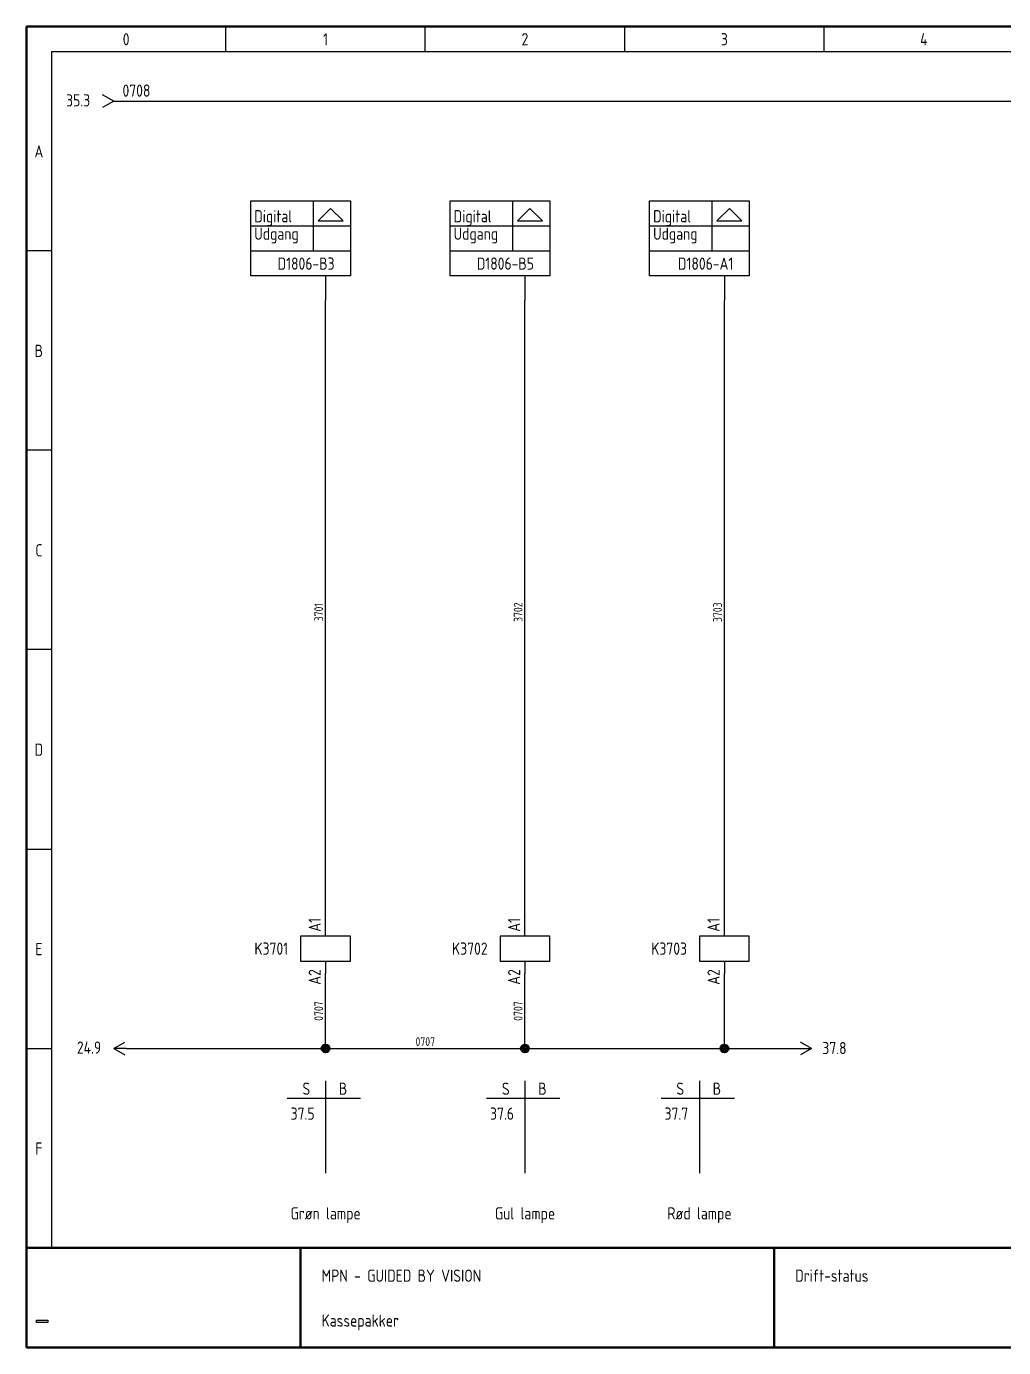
# Model space of a CAD drawing. Header units: millimetres. Extents: x 10 to 410, y 10 to 275.
# Drawn here: x 10 to 206, y 10 to 275 of the extents above; entities that cross this region are included whole.
import ezdxf
from ezdxf.enums import TextEntityAlignment as Align

# ---------------------------------------------------------------- set-up
doc = ezdxf.new("R2010")
doc.units = ezdxf.units.MM
doc.linetypes.add('Caddy_Solid', pattern=[0])
doc.styles.add('Caddy_Vectorfont1p', font='isocp___.ttf', dxfattribs={"width": 0.9})
picture_1 = doc.add_image_def('image1.bmp', size_in_pixel=(51, 10))

# ---------------------------------------------------------------- blocks, each defined once
blk = doc.blocks.new('Blk1')
at = {"linetype": 'Caddy_Solid', "lineweight": 50}
for p, q in [((10, 10), (10, 275)), ((10, 275), (410, 275)), ((10, 30), (410, 30)), ((65, 30), (65, 10)), ((160, 30), (160, 10)), ((410, 10), (10, 10))]:
    blk.add_line(p, q, dxfattribs=at)
at = {"linetype": 'Caddy_Solid', "lineweight": 25}
for p, q in [((50, 270), (50, 275)), ((90, 270), (90, 275)), ((130, 270), (130, 275)), ((170, 270), (170, 275)), ((15, 270), (15, 30)), ((15, 270), (405, 270)), ((15, 230), (10, 230)), ((15, 190), (10, 190)), ((15, 150), (10, 150)), ((10, 110), (15, 110)), ((10, 70), (15, 70)), ((10, 30), (15, 30))]:
    blk.add_line(p, q, dxfattribs=at)
at = {"lineweight": 25, "style": 'Caddy_Vectorfont1p', "width": 0.9}
for s, p in [('0', (30, 271.2)), ('1', (70, 271.2)), ('2', (110, 271.2)), ('3', (150, 271.2)), ('4', (190, 271.2)), ('A', (12.5, 248.7)), ('B', (12.5, 208.7)), ('C', (12.5, 168.7)), ('D', (12.5, 128.7)), ('E', (12.5, 88.7)), ('F', (12.5, 48.7))]:
    blk.add_text(s, height=2.45, dxfattribs=at).set_placement(p, align=Align.CENTER)
for s, p in [('MPN - GUIDED BY VISION', (69.2, 23.2)), ('Drift-status', (164.2, 23.2)), ('Kassepakker', (69.2, 14.2))]:
    blk.add_text(s, height=2.45, dxfattribs=at).set_placement(p)
image = blk.add_image(picture_1, insert=(12, 15), size_in_units=(2.32, 0.484))
blk = doc.blocks.new('Blk2')
at = {"linetype": 'Caddy_Solid', "lineweight": 25}
for q in [(25.25, 261.25), (25.25, 258.75)]:
    blk.add_line((27.5, 260), q, dxfattribs=at)
at = {"lineweight": 25, "style": 'Caddy_Vectorfont1p', "width": 0.9, "flags": 1}
for tag, p in [('$TAG140020', (29.27, 267.9)), ('$TAG140050', (29.27, 264.4))]:
    blk.add_attdef(tag, p, '', height=2.45, dxfattribs=at)
at = {"lineweight": 25, "style": 'Caddy_Vectorfont1p', "width": 0.9}
blk.add_attdef('$TAG160010', (29.27, 260.9), '', height=2.45, dxfattribs=at)
blk.add_attdef('$TAG160500', text='', height=2.45, dxfattribs=at).set_placement((22.78, 258.95), align=Align.RIGHT)
blk = doc.blocks.new('Blk12')
at = {"linetype": 'Caddy_Solid', "lineweight": 25}
for p, q in [((27.5, 70), (29.75, 71.25)), ((27.5, 70), (29.75, 68.75)), ((30, 70), (27.5, 70))]:
    blk.add_line(p, q, dxfattribs=at)
at = {"lineweight": 25, "style": 'Caddy_Vectorfont1p', "width": 0.9, "flags": 1}
blk.add_attdef('$TAG160010', (31.6, 70.9), '', height=2.45, dxfattribs=at)
at = {"lineweight": 25, "style": 'Caddy_Vectorfont1p', "width": 0.9}
blk.add_attdef('$TAG160500', text='', height=2.45, dxfattribs=at).set_placement((25, 68.95), align=Align.RIGHT)
blk = doc.blocks.new('Blk13')
at = {"linetype": 'Caddy_Solid', "lineweight": 25}
for p, q in [((70, 92.5), (70, 95)), ((75, 92.5), (65, 92.5)), ((65, 92.5), (65, 87.5)), ((75, 87.5), (75, 92.5)), ((65, 87.5), (75, 87.5)), ((70, 87.5), (70, 85))]:
    blk.add_line(p, q, dxfattribs=at)
at = {"lineweight": 25, "style": 'Caddy_Vectorfont1p', "width": 0.9}
blk.add_attdef('$TAG175000_00', (69.05, 93.4), '', height=2.45, rotation=90, dxfattribs=at)
for tag, p in [('$TAG160010', (62.5, 88.8)), ('$TAG160030', (62.5, 85.3))]:
    blk.add_attdef(tag, text='', height=2.45, dxfattribs=at).set_placement(p, align=Align.RIGHT)
blk.add_attdef('$TAG175000_01', text='', height=2.45, rotation=90, dxfattribs=at).set_placement((69.05, 85.9), align=Align.RIGHT)
at = {"lineweight": 25, "style": 'Caddy_Vectorfont1p', "width": 0.9, "flags": 1}
blk.add_attdef('$TAG160040', text='', height=2.45, dxfattribs=at).set_placement((62.5, 81.8), align=Align.RIGHT)
blk = doc.blocks.new('Blk14')
at = {"linetype": 'Caddy_Solid', "lineweight": 25}
for p, q in [((110, 92.5), (110, 95)), ((115, 92.5), (105, 92.5)), ((105, 92.5), (105, 87.5)), ((115, 87.5), (115, 92.5)), ((105, 87.5), (115, 87.5)), ((110, 87.5), (110, 85))]:
    blk.add_line(p, q, dxfattribs=at)
at = {"lineweight": 25, "style": 'Caddy_Vectorfont1p', "width": 0.9}
blk.add_attdef('$TAG175000_00', (109.05, 93.4), '', height=2.45, rotation=90, dxfattribs=at)
for tag, p in [('$TAG160010', (102.5, 88.8)), ('$TAG160030', (102.5, 85.3))]:
    blk.add_attdef(tag, text='', height=2.45, dxfattribs=at).set_placement(p, align=Align.RIGHT)
blk.add_attdef('$TAG175000_01', text='', height=2.45, rotation=90, dxfattribs=at).set_placement((109.05, 85.9), align=Align.RIGHT)
at = {"lineweight": 25, "style": 'Caddy_Vectorfont1p', "width": 0.9, "flags": 1}
blk.add_attdef('$TAG160040', text='', height=2.45, dxfattribs=at).set_placement((102.5, 81.8), align=Align.RIGHT)
blk = doc.blocks.new('Blk15')
at = {"linetype": 'Caddy_Solid', "lineweight": 25}
for p, q in [((150, 92.5), (150, 95)), ((155, 92.5), (145, 92.5)), ((145, 92.5), (145, 87.5)), ((155, 87.5), (155, 92.5)), ((145, 87.5), (155, 87.5)), ((150, 87.5), (150, 85))]:
    blk.add_line(p, q, dxfattribs=at)
at = {"lineweight": 25, "style": 'Caddy_Vectorfont1p', "width": 0.9}
blk.add_attdef('$TAG175000_00', (149.05, 93.4), '', height=2.45, rotation=90, dxfattribs=at)
for tag, p in [('$TAG160010', (142.5, 88.8)), ('$TAG160030', (142.5, 85.3))]:
    blk.add_attdef(tag, text='', height=2.45, dxfattribs=at).set_placement(p, align=Align.RIGHT)
blk.add_attdef('$TAG175000_01', text='', height=2.45, rotation=90, dxfattribs=at).set_placement((149.05, 85.9), align=Align.RIGHT)
at = {"lineweight": 25, "style": 'Caddy_Vectorfont1p', "width": 0.9, "flags": 1}
blk.add_attdef('$TAG160040', text='', height=2.45, dxfattribs=at).set_placement((142.5, 81.8), align=Align.RIGHT)
blk = doc.blocks.new('Blk16')
at = {"linetype": 'Caddy_Solid', "lineweight": 25}
for p, q in [((165, 70), (167.5, 70)), ((167.5, 70), (165.25, 71.25)), ((167.5, 70), (165.25, 68.75))]:
    blk.add_line(p, q, dxfattribs=at)
at = {"lineweight": 25, "style": 'Caddy_Vectorfont1p', "width": 0.9, "flags": 1}
blk.add_attdef('$TAG160010', text='', height=2.45, dxfattribs=at).set_placement((162.5, 70.9), align=Align.RIGHT)
at = {"lineweight": 25, "style": 'Caddy_Vectorfont1p', "width": 0.9}
blk.add_attdef('$TAG160500', (169.65, 68.85), '', height=2.45, dxfattribs=at)
blk = doc.blocks.new('Blk29')
at = {"linetype": 'Caddy_Solid', "lineweight": 25}
for p, q in [((55, 240), (75, 240)), ((55, 225), (55, 240)), ((75, 240), (75, 225)), ((75, 225), (55, 225))]:
    blk.add_line(p, q, dxfattribs=at)
blk = doc.blocks.new('Blk28')
at = {"linetype": 'Caddy_Solid', "lineweight": 25}
for p, q in [((67.5, 240), (67.5, 230)), ((71, 238.5), (68.5, 236)), ((73.5, 236), (71, 238.5)), ((68.5, 236), (73.5, 236)), ((55, 235), (75, 235)), ((55, 230), (75, 230)), ((70, 225), (70, 220))]:
    blk.add_line(p, q, dxfattribs=at)
blk.add_blockref('Blk29', (0, 0, 1))
at = {"lineweight": 25, "style": 'Caddy_Vectorfont1p', "width": 0.9}
for s, p in [('Digital', (55.7, 235.7)), ('Udgang', (55.7, 232.2))]:
    blk.add_text(s, height=2.45, dxfattribs=at).set_placement(p)
at = {"lineweight": 25, "style": 'Caddy_Vectorfont1p', "width": 0.9, "flags": 1}
blk.add_attdef('$TAG160010', text='', height=2.45, dxfattribs=at).set_placement((48.46, 230.55), align=Align.RIGHT)
at = {"lineweight": 25, "style": 'Caddy_Vectorfont1p', "width": 0.9}
for tag, p in [('$TAG175100', (71.8, 226.2)), ('$TAG175110', (51.8, 223.7)), ('$TAG175120', (51.8, 220.2)), ('$TAG160500', (48.46, 216.55))]:
    blk.add_attdef(tag, text='', height=2.45, dxfattribs=at).set_placement(p, align=Align.RIGHT)
blk.add_attdef('$TAG175000_00', text='', height=2.45, rotation=90, dxfattribs=at).set_placement((69.05, 220.9), align=Align.RIGHT)
blk = doc.blocks.new('Blk31')
at = {"linetype": 'Caddy_Solid', "lineweight": 25}
for p, q in [((95, 240), (115, 240)), ((95, 225), (95, 240)), ((115, 240), (115, 225)), ((115, 225), (95, 225))]:
    blk.add_line(p, q, dxfattribs=at)
blk = doc.blocks.new('Blk30')
at = {"linetype": 'Caddy_Solid', "lineweight": 25}
for p, q in [((107.5, 240), (107.5, 230)), ((111, 238.5), (108.5, 236)), ((113.5, 236), (111, 238.5)), ((108.5, 236), (113.5, 236)), ((95, 235), (115, 235)), ((95, 230), (115, 230)), ((110, 225), (110, 220))]:
    blk.add_line(p, q, dxfattribs=at)
blk.add_blockref('Blk31', (0, 0, 1))
at = {"lineweight": 25, "style": 'Caddy_Vectorfont1p', "width": 0.9}
for s, p in [('Digital', (95.7, 235.7)), ('Udgang', (95.7, 232.2))]:
    blk.add_text(s, height=2.45, dxfattribs=at).set_placement(p)
at = {"lineweight": 25, "style": 'Caddy_Vectorfont1p', "width": 0.9, "flags": 1}
blk.add_attdef('$TAG160010', text='', height=2.45, dxfattribs=at).set_placement((88.46, 230.55), align=Align.RIGHT)
at = {"lineweight": 25, "style": 'Caddy_Vectorfont1p', "width": 0.9}
for tag, p in [('$TAG175100', (111.8, 226.2)), ('$TAG175110', (91.8, 223.7)), ('$TAG175120', (91.8, 220.2)), ('$TAG160500', (88.46, 216.55))]:
    blk.add_attdef(tag, text='', height=2.45, dxfattribs=at).set_placement(p, align=Align.RIGHT)
blk.add_attdef('$TAG175000_00', text='', height=2.45, rotation=90, dxfattribs=at).set_placement((109.05, 220.9), align=Align.RIGHT)
blk = doc.blocks.new('Blk33')
at = {"linetype": 'Caddy_Solid', "lineweight": 25}
for p, q in [((135, 240), (155, 240)), ((135, 225), (135, 240)), ((155, 240), (155, 225)), ((155, 225), (135, 225))]:
    blk.add_line(p, q, dxfattribs=at)
blk = doc.blocks.new('Blk32')
at = {"linetype": 'Caddy_Solid', "lineweight": 25}
for p, q in [((147.5, 240), (147.5, 230)), ((151, 238.5), (148.5, 236)), ((153.5, 236), (151, 238.5)), ((148.5, 236), (153.5, 236)), ((135, 235), (155, 235)), ((135, 230), (155, 230)), ((150, 225), (150, 220))]:
    blk.add_line(p, q, dxfattribs=at)
blk.add_blockref('Blk33', (0, 0, 1))
at = {"lineweight": 25, "style": 'Caddy_Vectorfont1p', "width": 0.9}
for s, p in [('Digital', (135.7, 235.7)), ('Udgang', (135.7, 232.2))]:
    blk.add_text(s, height=2.45, dxfattribs=at).set_placement(p)
at = {"lineweight": 25, "style": 'Caddy_Vectorfont1p', "width": 0.9, "flags": 1}
blk.add_attdef('$TAG160010', text='', height=2.45, dxfattribs=at).set_placement((128.46, 230.55), align=Align.RIGHT)
at = {"lineweight": 25, "style": 'Caddy_Vectorfont1p', "width": 0.9}
for tag, p in [('$TAG175100', (151.8, 226.2)), ('$TAG175110', (131.8, 223.7)), ('$TAG175120', (131.8, 220.2)), ('$TAG160500', (128.46, 216.55))]:
    blk.add_attdef(tag, text='', height=2.45, dxfattribs=at).set_placement(p, align=Align.RIGHT)
blk.add_attdef('$TAG175000_00', text='', height=2.45, rotation=90, dxfattribs=at).set_placement((149.05, 220.9), align=Align.RIGHT)
blk = doc.blocks.new('Blk37')
at = {"linetype": 'Caddy_Solid', "lineweight": 25}
for p, q in [((70, 63.5), (70, 45)), ((62.3, 60), (77, 60))]:
    blk.add_line(p, q, dxfattribs=at)
at = {"lineweight": 25, "style": 'Caddy_Vectorfont1p', "width": 0.9}
for s, p in [('S', (66.15, 60.7)), ('B', (73.5, 60.7))]:
    blk.add_text(s, height=2.45, dxfattribs=at).set_placement(p, align=Align.CENTER)
blk.add_text('37.5', height=2.45, dxfattribs=at).set_placement((63, 55.7))
blk = doc.blocks.new('Blk38')
at = {"linetype": 'Caddy_Solid', "lineweight": 25}
for p, q in [((110, 63.5), (110, 45)), ((102.3, 60), (117, 60))]:
    blk.add_line(p, q, dxfattribs=at)
at = {"lineweight": 25, "style": 'Caddy_Vectorfont1p', "width": 0.9}
for s, p in [('S', (106.15, 60.7)), ('B', (113.5, 60.7))]:
    blk.add_text(s, height=2.45, dxfattribs=at).set_placement(p, align=Align.CENTER)
blk.add_text('37.6', height=2.45, dxfattribs=at).set_placement((103, 55.7))
blk = doc.blocks.new('Blk39')
at = {"linetype": 'Caddy_Solid', "lineweight": 25}
for p, q in [((145, 63.5), (145, 45)), ((137.3, 60), (152, 60))]:
    blk.add_line(p, q, dxfattribs=at)
at = {"lineweight": 25, "style": 'Caddy_Vectorfont1p', "width": 0.9}
for s, p in [('S', (141.15, 60.7)), ('B', (148.5, 60.7))]:
    blk.add_text(s, height=2.45, dxfattribs=at).set_placement(p, align=Align.CENTER)
blk.add_text('37.7', height=2.45, dxfattribs=at).set_placement((138, 55.7))

msp = doc.modelspace()

# ---------------------------------------------------------------- linework, layer by layer
at = {"linetype": 'Caddy_Solid', "lineweight": 25}
for p, q in [((27.5, 260), (230, 260)), ((70, 95), (70, 220)), ((110, 95), (110, 220)), ((150, 95), (150, 220)), ((70, 70), (70, 85)), ((110, 70), (110, 85)), ((150, 70), (150, 85)), ((30, 70), (70, 70)), ((70, 70), (85, 70)), ((85, 70), (110, 70)), ((85, 70), (110, 70)), ((110, 70), (125, 70)), ((110, 70), (150, 70)), ((150, 70), (165, 70))]:
    msp.add_line(p, q, dxfattribs=at)
at = {"lineweight": 40}
for centre, radius in [((70, 70), 0.8), ((70, 70), 0.6), ((70, 70), 0.4), ((110, 70), 0.8), ((110, 70), 0.6), ((110, 70), 0.4), ((150, 70), 0.8), ((150, 70), 0.6), ((150, 70), 0.4)]:
    msp.add_circle(centre, radius, dxfattribs=at)

# ---------------------------------------------------------------- block references
for name in ['Blk1', 'Blk37', 'Blk38', 'Blk39']:
    msp.add_blockref(name, (0, 0, 1))
ref = msp.add_blockref('Blk2', (0, 0, 1))
ref.add_attrib('$TAG160010', '0708', (29.27, 260.9), dxfattribs={"lineweight": 25, "height": 2.45, "style": 'Caddy_Vectorfont1p', "width": 0.9})
ref.add_attrib('$TAG160500', '35.3', dxfattribs={"lineweight": 25, "height": 2.45, "style": 'Caddy_Vectorfont1p', "width": 0.9}).set_placement((22.78, 258.95), align=Align.RIGHT)
ref = msp.add_blockref('Blk28', (0, 0, 1))
ref.add_attrib('$TAG175100', 'D1806-B3', dxfattribs={"lineweight": 25, "height": 2.45, "style": 'Caddy_Vectorfont1p', "width": 0.9}).set_placement((71.8, 226.2), align=Align.RIGHT)
ref = msp.add_blockref('Blk30', (0, 0, 1))
ref.add_attrib('$TAG175100', 'D1806-B5', dxfattribs={"lineweight": 25, "height": 2.45, "style": 'Caddy_Vectorfont1p', "width": 0.9}).set_placement((111.8, 226.2), align=Align.RIGHT)
ref = msp.add_blockref('Blk32', (0, 0, 1))
ref.add_attrib('$TAG175100', 'D1806-A1', dxfattribs={"lineweight": 25, "height": 2.45, "style": 'Caddy_Vectorfont1p', "width": 0.9}).set_placement((151.8, 226.2), align=Align.RIGHT)
ref = msp.add_blockref('Blk13', (0, 0, 1))
ref.add_attrib('$TAG160010', 'K3701', dxfattribs={"lineweight": 25, "height": 2.45, "style": 'Caddy_Vectorfont1p', "width": 0.9}).set_placement((62.5, 88.8), align=Align.RIGHT)
ref.add_attrib('$TAG175000_00', 'A1', (69.05, 93.4), dxfattribs={"lineweight": 25, "height": 2.45, "rotation": 90, "style": 'Caddy_Vectorfont1p', "width": 0.9})
ref.add_attrib('$TAG175000_01', 'A2', dxfattribs={"lineweight": 25, "height": 2.45, "rotation": 90, "style": 'Caddy_Vectorfont1p', "width": 0.9}).set_placement((69.05, 85.9), align=Align.RIGHT)
ref = msp.add_blockref('Blk14', (0, 0, 1))
ref.add_attrib('$TAG160010', 'K3702', dxfattribs={"lineweight": 25, "height": 2.45, "style": 'Caddy_Vectorfont1p', "width": 0.9}).set_placement((102.5, 88.8), align=Align.RIGHT)
ref.add_attrib('$TAG175000_00', 'A1', (109.05, 93.4), dxfattribs={"lineweight": 25, "height": 2.45, "rotation": 90, "style": 'Caddy_Vectorfont1p', "width": 0.9})
ref.add_attrib('$TAG175000_01', 'A2', dxfattribs={"lineweight": 25, "height": 2.45, "rotation": 90, "style": 'Caddy_Vectorfont1p', "width": 0.9}).set_placement((109.05, 85.9), align=Align.RIGHT)
ref = msp.add_blockref('Blk15', (0, 0, 1))
ref.add_attrib('$TAG160010', 'K3703', dxfattribs={"lineweight": 25, "height": 2.45, "style": 'Caddy_Vectorfont1p', "width": 0.9}).set_placement((142.5, 88.8), align=Align.RIGHT)
ref.add_attrib('$TAG175000_00', 'A1', (149.05, 93.4), dxfattribs={"lineweight": 25, "height": 2.45, "rotation": 90, "style": 'Caddy_Vectorfont1p', "width": 0.9})
ref.add_attrib('$TAG175000_01', 'A2', dxfattribs={"lineweight": 25, "height": 2.45, "rotation": 90, "style": 'Caddy_Vectorfont1p', "width": 0.9}).set_placement((149.05, 85.9), align=Align.RIGHT)
ref = msp.add_blockref('Blk12', (0, 0, 1))
ref.add_attrib('$TAG160500', '24.9', dxfattribs={"lineweight": 25, "height": 2.45, "style": 'Caddy_Vectorfont1p', "width": 0.9}).set_placement((25, 68.95), align=Align.RIGHT)
ref = msp.add_blockref('Blk16', (0, 0, 1))
ref.add_attrib('$TAG160500', '37.8', (169.65, 68.85), dxfattribs={"lineweight": 25, "height": 2.45, "style": 'Caddy_Vectorfont1p', "width": 0.9})

# ---------------------------------------------------------------- texts
at = {"lineweight": 25, "style": 'Caddy_Vectorfont1p', "width": 0.9}
for s, p in [('3701', (69.5, 157.5)), ('3702', (109.5, 157.5)), ('3703', (149.5, 157.5)), ('0707', (69.5, 77.5)), ('0707', (109.5, 77.5))]:
    msp.add_text(s, height=1.75, rotation=90, dxfattribs=at).set_placement(p, align=Align.CENTER)
for s, height, p in [('0707', 1.75, (90, 70.5)), ('0707', 1.75, (90, 70.5)), ('0707', 1.75, (90, 70.5)), ('Grøn lampe', 2.45, (70, 35.7)), ('Gul lampe', 2.45, (110, 35.7)), ('Rød lampe', 2.45, (145, 35.7))]:
    msp.add_text(s, height=height, dxfattribs=at).set_placement(p, align=Align.CENTER)

doc.saveas('drawing.dxf')
